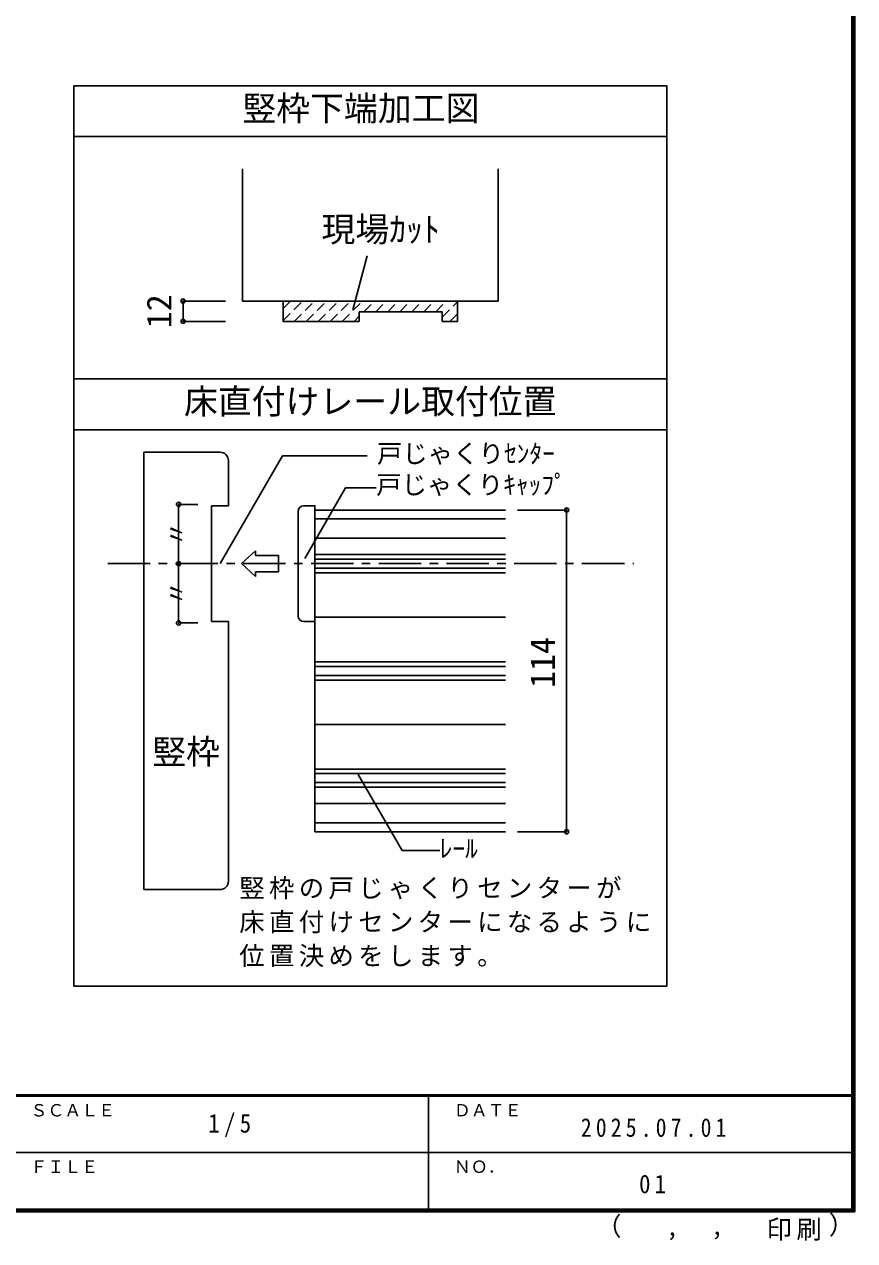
# Model space of a CAD drawing. Units: millimetres at full size, sheet at 1:5, with parts at other scales. Extents: x -975 to 977, y -718 to 697.
# Drawn here: x 486 to 977, y -718 to 0 of the extents above; entities that cross this region are included whole.
import ezdxf
from ezdxf.enums import TextEntityAlignment as Align

# ---------------------------------------------------------------- set-up
doc = ezdxf.new("R2010")
doc.units = ezdxf.units.MM
doc.header["$LTSCALE"] = 5
doc.header["$PDMODE"] = 32
doc.header["$PDSIZE"] = 2.5
doc.linetypes.add('CHAIN1', pattern=[8, 5, -1, 1, -1])
doc.linetypes.add('DASHED1', pattern=[1.8, 1.2, -0.6])
for name, color, linetype in [('0-4_枠', 3, 'Continuous'), ('0-A_文字', 7, 'Continuous'), ('0-B_寸法', 7, 'Continuous'), ('0-C_ハッチ', 4, 'DASHED1'), ('2-1_通り芯', 4, 'CHAIN1'), ('2-4_枠', 3, 'Continuous'), ('2-7_金物', 7, 'Continuous'), ('2-A_文字', 7, 'Continuous'), ('2-B_寸法', 4, 'Continuous'), ('F-1_枠', 6, 'Continuous'), ('F-A_文字', 7, 'Continuous')]:
    doc.layers.add(name, color=color, linetype=linetype)
doc.styles.add('ＭＳ ゴシック', font='')
doc.styles.get('ＭＳ ゴシック').set_extended_font_data('MS Gothic')

msp = doc.modelspace()

# ---------------------------------------------------------------- linework, layer by layer
at = {"layer": '0-4_枠'}
for p, q in [((615.153, -84.793), (615.153, -162.912)), ((766.153, -84.793), (766.153, -162.912)), ((615.153, -162.912), (766.153, -162.912)), ((742.153, -162.912), (742.153, -174.912)), ((684.153, -174.912), (684.153, -169.212)), ((733.153, -169.212), (684.153, -169.212)), ((733.153, -174.912), (733.153, -169.212)), ((733.153, -174.912), (742.153, -174.912))]:
    msp.add_line(p, q, dxfattribs=at)
msp.add_lwpolyline([(639.153, -162.912), (639.153, -174.912), (684.153, -174.912)], dxfattribs=at)
at = {"layer": '0-A_文字', "color": 3}
for p, q in [((515.653, -567.5), (515.653, -35.808)), ((865.653, -65.808), (515.653, -65.808)), ((865.653, -208.912), (515.653, -208.912)), ((515.653, -238.912), (865.653, -238.912)), ((515.653, -567.5), (865.653, -567.5))]:
    msp.add_line(p, q, dxfattribs=at)
at = {"layer": '0-A_文字'}
msp.add_line((680.395, -168.051), (688.904, -136.295), dxfattribs=at)
at = {"layer": '0-A_文字', "color": 3}
msp.add_lwpolyline([(865.653, -567.5), (865.653, -35.808), (515.653, -35.808)], dxfattribs=at)
at = {"layer": '0-B_寸法', "color": 4}
for p, q in [((580.153, -162.912), (580.153, -174.912)), ((605.153, -162.912), (580.153, -162.912)), ((605.153, -174.912), (580.153, -174.912))]:
    msp.add_line(p, q, dxfattribs=at)
at = {"layer": '0-B_寸法'}
for p in [(580.153, -162.912), (580.153, -174.912)]:
    msp.add_point(p, dxfattribs=at)
at = {"layer": '0-C_ハッチ'}
for p, q in [((639.153, -167.401), (643.642, -162.912)), ((639.153, -174.472), (650.713, -162.912)), ((645.785, -174.912), (657.785, -162.912)), ((652.856, -174.912), (664.856, -162.912)), ((659.927, -174.912), (671.927, -162.912)), ((666.998, -174.912), (678.998, -162.912)), ((674.069, -174.912), (686.069, -162.912)), ((686.84, -169.212), (693.14, -162.912)), ((693.911, -169.212), (700.211, -162.912)), ((700.982, -169.212), (707.282, -162.912)), ((708.053, -169.212), (714.353, -162.912)), ((715.124, -169.212), (721.424, -162.912)), ((722.195, -169.212), (728.495, -162.912)), ((729.266, -169.212), (735.566, -162.912)), ((733.153, -172.396), (742.153, -163.396)), ((681.14, -174.912), (684.153, -171.899)), ((737.708, -174.912), (742.153, -170.467))]:
    msp.add_line(p, q, dxfattribs=at)
at = {"layer": '2-1_通り芯'}
msp.add_line((535.653, -318.01), (846.216, -318.01), dxfattribs=at)
at = {"layer": '2-4_枠'}
for p, q in [((601.897, -252.176), (556.897, -252.176)), ((556.897, -252.176), (556.897, -510.51)), ((606.897, -257.176), (606.897, -283.843)), ((596.897, -283.843), (606.897, -283.843)), ((596.897, -283.843), (596.897, -352.176)), ((601.897, -510.51), (556.897, -510.51))]:
    msp.add_line(p, q, dxfattribs=at)
msp.add_lwpolyline([(606.897, -505.51), (606.897, -352.176), (596.897, -352.176)], dxfattribs=at)
for centre, start, end in [((601.897, -257.176), 0.00003, 90), ((601.897, -505.51), 270, 0.00003)]:
    msp.add_arc(centre, 5, start, end, dxfattribs=at)
at = {"layer": '2-7_金物', "color": 4}
for p, q in [((647.998, -348.843), (647.998, -287.176)), ((657.998, -291.562), (770.459, -291.562)), ((657.998, -303.01), (770.459, -303.01)), ((614.584, -318.01), (622.866, -310.417)), ((622.866, -310.417), (622.866, -313.178)), ((636.44, -313.178), (622.866, -313.178)), ((636.44, -313.178), (636.44, -322.841)), ((657.998, -312.629), (770.459, -312.629)), ((614.584, -318.01), (622.866, -325.602)), ((622.866, -322.841), (622.866, -325.602)), ((636.44, -322.841), (622.866, -322.841)), ((657.998, -323.391), (770.459, -323.391)), ((651.331, -352.176), (657.998, -352.176)), ((657.998, -375.962), (770.459, -375.962)), ((657.998, -386.724), (770.459, -386.724)), ((657.998, -439.295), (770.459, -439.295)), ((657.998, -450.057), (770.459, -450.057)), ((657.998, -459.676), (770.459, -459.676)), ((657.998, -471.124), (770.459, -471.124))]:
    msp.add_line(p, q, dxfattribs=at)
at = {"layer": '2-7_金物'}
for p, q in [((657.998, -286.343), (770.459, -286.343)), ((657.998, -286.343), (657.998, -349.676)), ((657.998, -315.343), (770.459, -315.343)), ((657.998, -320.676), (770.459, -320.676)), ((657.998, -349.676), (770.459, -349.676)), ((657.998, -349.676), (657.998, -413.01)), ((657.998, -378.676), (770.459, -378.676)), ((657.998, -384.01), (770.459, -384.01)), ((657.998, -413.01), (770.459, -413.01)), ((657.998, -413.01), (657.998, -476.343)), ((657.998, -442.01), (770.459, -442.01)), ((657.998, -447.343), (770.459, -447.343)), ((657.998, -476.343), (770.459, -476.343))]:
    msp.add_line(p, q, dxfattribs=at)
at = {"layer": '2-7_金物', "color": 4}
msp.add_lwpolyline([(651.331, -283.843), (657.998, -283.843), (657.998, -352.176)], dxfattribs=at)
for centre, start, end in [((651.331, -287.176), 90, 180), ((651.331, -348.843), 180, 270)]:
    msp.add_arc(centre, 3.333, start, end, dxfattribs=at)
at = {"layer": '2-A_文字'}
for p, q in [((602.002, -318.01), (638.802, -254.269)), ((638.802, -254.269), (688.893, -254.269)), ((651.916, -314.973), (676.001, -273.256)), ((676.001, -273.256), (694.133, -273.256)), ((683.493, -442.602), (709.4, -487.476)), ((709.4, -487.476), (731.635, -487.476))]:
    msp.add_line(p, q, dxfattribs=at)
msp.add_point((577.454, -318.01), dxfattribs=at)
at = {"layer": '2-B_寸法'}
for p, q in [((577.454, -283.01), (577.454, -353.01)), ((577.454, -283.01), (588.842, -283.01)), ((577.454, -353.01), (588.842, -353.01)), ((806.593, -476.343), (777.529, -476.343))]:
    msp.add_line(p, q, dxfattribs=at)
msp.add_lwpolyline([(806.593, -476.343), (806.593, -286.343), (777.529, -286.343)], dxfattribs=at)
at = {"layer": '2-B_寸法', "color": 7}
for p in [(577.454, -283.01), (806.593, -286.343), (577.454, -353.01), (806.593, -476.343)]:
    msp.add_point(p, dxfattribs=at)
at = {"layer": 'F-1_枠'}
for p, q in [((974.986, 695.833), (974.986, -700.833)), ((975.82, 695.833), (975.82, -700.833)), ((976.653, 695.833), (976.653, -700.833)), ((976.653, -631.667), (-973.347, -631.667)), ((976.653, -632.5), (-973.347, -632.5)), ((724.986, -632.5), (724.986, -699.167)), ((1.653, -665.833), (974.986, -665.834)), ((976.653, -699.167), (-973.347, -699.167)), ((976.653, -700), (-973.347, -700)), ((976.653, -700.833), (-973.347, -700.833))]:
    msp.add_line(p, q, dxfattribs=at)

# ---------------------------------------------------------------- texts
at = {"layer": '0-A_文字', "style": 'ＭＳ ゴシック'}
for s, p in [('竪枠下端加工図', (615.118, -60.808)), ('現場ｶｯﾄ', (661.814, -132.251)), ('床直付けレール取付位置', (580.653, -233.912))]:
    msp.add_text(s, height=14.66, dxfattribs=at).set_placement(p, align=Align.BOTTOM_LEFT)
at = {"layer": '0-B_寸法', "style": 'ＭＳ ゴシック'}
msp.add_text('12', height=14.66, rotation=90, dxfattribs=at).set_placement((577.653, -178.912), align=Align.BOTTOM_LEFT)
at = {"layer": '2-A_文字', "style": 'ＭＳ ゴシック'}
for s, height, p in [('戸じゃくりｾﾝﾀｰ', 11, (694.594, -261.769)), ('戸じゃくりｷｬｯﾌﾟ', 11, (694.133, -280.211)), ('竪枠', 14.66, (561.897, -440.777)), ('ﾚｰﾙ', 11, (731.635, -494.976))]:
    msp.add_text(s, height=height, dxfattribs=at).set_placement(p, align=Align.BOTTOM_LEFT)
for p in [(584.954, -308.01), (584.954, -343.01)]:
    msp.add_text('〃', height=11, rotation=90, dxfattribs=at).set_placement(p, align=Align.BOTTOM_LEFT)
at = {"layer": '2-A_文字', "char_height": 11, "attachment_point": 7, "style": 'ＭＳ ゴシック'}
for s, insert in [('\\T1.17;竪枠の戸じゃくりセンターが', (613.311, -516.308)), ('\\T1.17;床直付けセンターになるように', (613.311, -536.308)), ('\\T1.17;位置決めをします。', (613.311, -556.308))]:
    msp.add_mtext(s, dxfattribs=dict(at, insert=insert))
at = {"layer": '2-B_寸法', "color": 7, "style": 'ＭＳ ゴシック'}
msp.add_text('114', height=14.66, rotation=90, dxfattribs=at).set_placement((804.093, -391.343), align=Align.BOTTOM_LEFT)
at = {"layer": 'F-A_文字', "style": 'ＭＳ ゴシック'}
for s, height, p in [('ＳＣＡＬＥ', 7.331, (489.986, -646.667)), ('ＤＡＴＥ', 7.331, (739.986, -646.667)), ('ＦＩＬＥ', 7.331, (489.986, -680)), ('ＮＯ．', 7.331, (739.986, -680.001)), ('（', 11, (823.992, -718.052)), ('）', 11, (961.387, -717.355)), (',', 11, (865.199, -718.052)), (',', 11, (891.686, -717.588))]:
    msp.add_text(s, height=height, dxfattribs=at).set_placement(p, align=Align.BOTTOM_LEFT)
at = {"layer": 'F-A_文字', "char_height": 11, "attachment_point": 7, "style": 'ＭＳ ゴシック'}
for s, insert in [('\\T1.38;\\W0.9;1/5', (594.986, -656.667)), ('\\T1.39;\\W0.85;2025.07.01', (814.986, -656.667)), ('\\T1.36;\\W0.9;01', (849.361, -690.001)), ('\\T1.17;印刷', (924.678, -717.82))]:
    msp.add_mtext(s, dxfattribs=dict(at, insert=insert))

doc.saveas('drawing.dxf')
